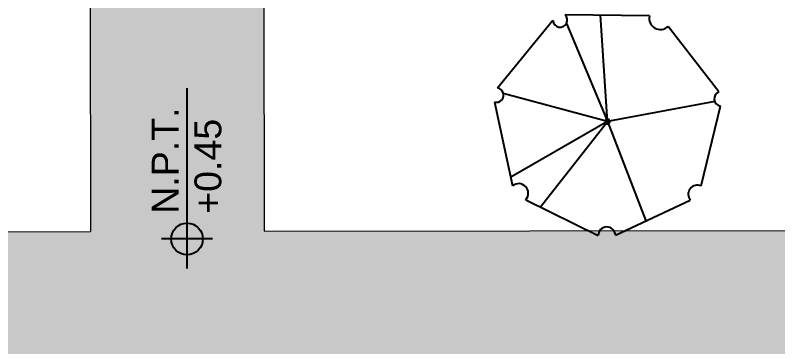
# Model space of a CAD drawing. Header units: feet. Extents: x 1019 to 2236, y -546 to 122.
# Drawn here: x 1084.31 to 1093.09, y 90.85 to 94.67 of the extents above; entities that cross this region are included whole.
import ezdxf

# ---------------------------------------------------------------- set-up
doc = ezdxf.new("R2010")
doc.units = ezdxf.units.FT
doc.header["$LTSCALE"] = 0.05
doc.header["$MEASUREMENT"] = 0
for name, color, linetype, lineweight in [('A-GENM', 8, 'Continuous', 9), ('arq-pisos', 251, 'Continuous', 5), ('None', 7, 'Continuous', 5)]:
    doc.layers.add(name, color=color, linetype=linetype, lineweight=lineweight)
doc.layers.add('PLANTS', color=7, linetype='Continuous', true_color=0x005716)
doc.layers.add('TXT', color=2, linetype='Continuous')
doc.styles.add('ROMAND', font='arial.ttf')

# ---------------------------------------------------------------- blocks, each defined once
blk = doc.blocks.new('ARBOL4')
at = {"layer": 'PLANTS'}
for p, q in [((0.1899800000000766, 0.4429339999996671), (-0.1577720000000511, 0.4574759999995592)), ((-0.2152249999999469, 0.439233999999459), (-0.4456980000000215, 0.1737880000000303)), ((-0.1720059999998114, 0.4302120000001821), (-2.842170943040401e-14, -2.842170943040401e-14)), ((0.4654390000000319, 0.1266879999993478), (0.2585340000000258, 0.409627999999401)), ((-2.842170943040401e-14, -2.842170943040401e-14), (0.3816190000001995, 0.241315999999614)), ((-0.4742929999997898, 0.08768700000015883), (-0.409358999999796, -0.2639520000002733)), ((0.392021000000085, -0.274733000000225), (0.4821400000000438, 0.05578199999942512)), ((-2.842170943040401e-14, -2.842170943040401e-14), (-0.4366259999997339, -0.1162990000002821)), ((-0.3737299999998243, -0.2515890000004504), (-2.842170943040401e-14, -2.842170943040401e-14)), ((-2.842170943040401e-14, -2.842170943040401e-14), (-0.03092599999993695, -0.456175000000286)), ((0.4102560000000892, -0.2078570000003594), (-2.842170943040401e-14, -2.842170943040401e-14)), ((-2.842170943040401e-14, -2.842170943040401e-14), (0.3113290000000859, -0.3563519999998164)), ((-0.3758429999998327, -0.3099650000004033), (-0.04903399999969338, -0.4845290000003217)), ((0.01192100000022833, -0.4854180000002373), (0.3453370000001712, -0.3416919999999948))]:
    blk.add_line(p, q, dxfattribs=at)
for centre, radius, start, end in [((-0.1890739999999198, 0.4564700000000528), 0.031319, 213.3860779999999, 1.840691), ((0.2283990000000529, 0.4348030000000733), 0.03927, 168.050674, 320.127319), ((-0.473469999999935, 0.1352120000001094), 0.047533, 269.007996, 54.24858100000002), ((0.4743880000000615, 0.09137699999971005), 0.036427, 104.220505, 282.2873540000001), ((-2.842170943040401e-14, -2.842170943040401e-14), 0.01, 0, 180), ((-2.842170943040401e-14, -2.842170943040401e-14), 0.01, 180, 0), ((-0.3836719999999616, -0.2804550000001029), 0.030531, 284.858551, 147.280869), ((0.3713179999999454, -0.3100519999998426), 0.04094, 59.622765, 230.608597), ((-0.01854299999970976, -0.4840420000000734), 0.030495, 357.413361, 180.915833)]:
    blk.add_arc(centre, radius, start, end, dxfattribs=at)
blk = doc.blocks.new('A$C04841795')
at = {"ltscale": 45}
h = blk.add_hatch(color=256, dxfattribs=at)
h.dxf.hatch_style = 1
h.paths.add_polyline_path([(0.1787583867221656, 0.2493702602978374), (0.1787583867221656, 0.1537738697206805), (0.2743547772993224, 0.1537738697206805, 0.414213562373095)])
h.paths.add_polyline_path([(0.1787583867221656, 0.1537738697206805), (0.08316199614500874, 0.1537738697206805, 0.414213562373095), (0.1787583867221656, 0.05817747914352367)])
at = {"layer": 'TXT', "ltscale": 45}
for p, q in [((0.1787583867221656, 2.77332219411619e-07), (0.1787583867221656, 0.3075474621091416)), ((0, 0.1537738697206805), (1.087301864433812, 0.1537738697206805))]:
    blk.add_line(p, q, dxfattribs=at)
blk.add_circle((0.1787583867221656, 0.1537738697206805), 0.09559639057715685, dxfattribs=at)

msp = doc.modelspace()

# ---------------------------------------------------------------- hatches: boundary and pattern name
at = {"layer": 'arq-pisos'}
h = msp.add_hatch(dxfattribs=at)
h.set_pattern_fill('AR-HBONE', color=256, scale=0.06, angle=90)
h.set_pattern_definition([(135, (856.7926709093537, 405.3665278798775), (-0.3394112549695428, 4.742829794065559e-17), [0.72, -0.24]), (225, (856.6229652818536, 405.5362335073775), (-0.3394112549695428, 4.742829794065559e-17), [0.72, -0.24])])
edge = h.paths.add_edge_path()
edge.add_line((1103.570164865582, 105.027872847373), (1103.832102220993, 105.8365067747257))
edge.add_line((1103.832102220993, 105.8365067747257), (1102.289148716652, 106.336145888488))
edge.add_line((1102.289148716652, 106.336145888488), (1097.934106870986, 92.88718464379667))
edge.add_arc((1096.982743335552, 93.19525512833992), 0.9999999999999731, 270.0736793270418, 342.05701266037374, ccw=False)
edge.add_line((1096.984029282045, 92.19525595516949), (1087.178435507194, 92.18264647581589))
edge.add_line((1087.178435507194, 92.18264647581589), (1087.178435507195, 95.35206495829459))
edge.add_line((1087.178435507195, 95.35206495829459), (1085.174362387643, 95.34948782536378))
edge.add_line((1085.174362387643, 95.34948782536378), (1085.178439943499, 92.17863079041626))
edge.add_line((1085.178439943499, 92.17863079041626), (1080.465201124013, 92.17256981247363))
edge.add_line((1080.465201124013, 92.17256981247363), (1070.904063599245, 98.35047404101408))
edge.add_line((1070.904063599245, 98.35047404101408), (1070.672698766311, 96.36390153690468))
edge.add_line((1070.672698766311, 96.36390153690468), (1079.234423259103, 90.83176544843207))
edge.add_arc((1079.777134830062, 91.67168458188894), 0.9999999999996191, 237.131581299419, 270.0736793270483)
edge.add_line((1079.778420776555, 90.67168540871886), (1080.467131900396, 90.67112725911409))
edge.add_line((1080.467131900396, 90.67112725911409), (1087.643781578432, 90.68035605423074))
edge.add_line((1087.643781578432, 90.68035605423074), (1087.64377972179, 90.68179984783467))
edge.add_line((1087.64377972179, 90.68179984783467), (1096.139869125129, 90.69272537324184))
edge.add_line((1096.139869125129, 90.69272537324184), (1096.327007298171, 89.54880448624306))
edge.add_arc((1097.313888600914, 89.71025198327148), 1.000000000000092, 189.2909241103291, 252.0570126603703)
edge.add_line((1097.00581811637, 88.7588884478375), (1116.043871448137, 82.59398712860059))
edge.add_line((1116.043871448137, 82.59398712860059), (1116.351941932679, 83.5453506640282))
edge.add_line((1116.351941932679, 83.5453506640282), (1097.89039010357, 89.52356930031203))
edge.add_line((1097.89039010357, 89.52356930031203), (1102.973553098533, 105.2210676349735))
edge.add_line((1102.973553098533, 105.2210676349735), (1103.570164865582, 105.027872847373))
h.paths.add_polyline_path([(1106.586763084701, 104.9444926545422), (1106.32482572929, 104.1358587271894), (1107.542647689461, 103.7415036910926), (1109.072801628794, 108.5016238405557), (1108.705004318849, 108.6207239440054), (1108.218579942385, 108.6227799987945), (1106.985650112821, 104.8153250803667)])

# ---------------------------------------------------------------- linework, layer by layer
at = {"layer": 'A-GENM'}
for p, q in [((1085.174341702972, 95.36557298439664), (1085.178439943499, 92.17863079041615)), ((1087.174341598834, 95.36621981805422), (1087.178435507194, 92.18264647581589)), ((1087.178435507194, 92.18264647581589), (1096.142780651694, 92.19417415354894)), ((1080.465201124013, 92.17256981247363), (1085.178439943499, 92.17863079041615))]:
    msp.add_line(p, q, dxfattribs=at)

# ---------------------------------------------------------------- block references
at = {"ltscale": 45, "xscale": 1.911, "yscale": 1.911, "zscale": 1.911, "rotation": 90}
msp.add_blockref('A$C04841795', (1086.586509004557, 91.75371656036214), dxfattribs=at)
msp.add_blockref('A$C04841795', (1086.586509004557, 91.75371656036214), dxfattribs=at)
at = {"layer": 'None', "lineweight": 15, "xscale": 2.714450404586388, "yscale": 2.714450404586388, "zscale": 2.714450404586388, "rotation": 258.7903459937169}
msp.add_blockref('ARBOL4', (1091.131725532337, 93.4458876958812), dxfattribs=at)

# ---------------------------------------------------------------- texts
at = {"layer": 'TXT', "ltscale": 45, "style": 'ROMAND'}
for s, p in [('N.P.T.', (1086.194841567851, 92.3840277669209)), ('N.P.T.', (1086.194841567851, 92.3840277669209)), ('+0.45', (1086.686436909137, 92.3840277669209))]:
    msp.add_text(s, height=0.3095819999999997, rotation=90, dxfattribs=at).set_placement(p)

doc.saveas('drawing.dxf')
